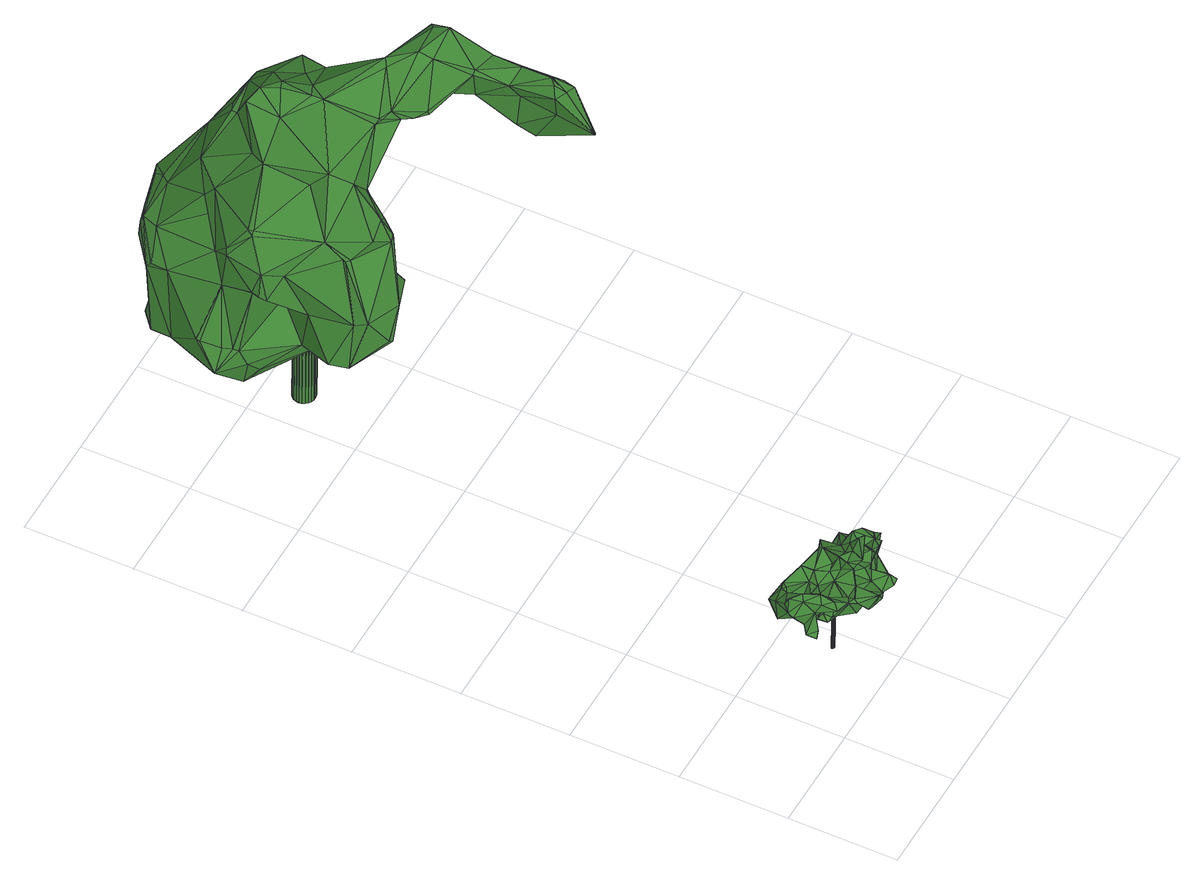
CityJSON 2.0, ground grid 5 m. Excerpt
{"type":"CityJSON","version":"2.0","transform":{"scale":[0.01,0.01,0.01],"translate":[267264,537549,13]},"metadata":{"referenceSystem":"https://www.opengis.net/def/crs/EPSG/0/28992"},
"CityObjects":{
"tree1":{"type":"SolitaryVegetationObject","attributes":{"gtid":474,"crown_width_m":4.62,"crown_median_z":17.43,"crown_r50_m":0.246,"crown_porosity":0.923,"trunk_H_m":4.05,"trunk_DBH_m":0.143,"trunk_radius_m":0.0717,"trunk_base_height_m":13.38,"original_gtid":"538"},"geometry":[{"type":"Solid","lod":"3","boundaries":[[[[0,1,2]],[[3,0,2]],[[4,3,2]],[[5,6,7]],[[8,9,10]],[[11,12,13]],[[11,13,14]],[[2,15,16]],[[17,18,19]],[[20,21,22]],[[23,24,25]],[[26,27,28]],[[29,27,26]],[[30,31,22]],[[32,33,34]],[[35,36,37]],[[38,0,3]],[[25,39,40]],[[40,39,41]],[[30,22,21]],[[42,7,6]],[[43,35,44]],[[45,33,46]],[[33,32,47]],[[48,49,50]],[[51,17,19]],[[41,52,53]],[[54,19,18]],[[55,56,17]],[[57,58,12]],[[39,59,60]],[[49,48,61]],[[61,48,62]],[[63,64,65]],[[66,28,56]],[[67,16,15]],[[16,4,2]],[[68,69,70]],[[53,71,40]],[[72,73,74]],[[75,25,24]],[[75,24,4]],[[55,76,77]],[[78,77,76]],[[79,77,80]],[[81,58,82]],[[83,84,9]],[[85,9,84]],[[86,87,88]],[[89,90,83]],[[31,91,22]],[[92,93,94]],[[95,96,97]],[[9,98,99]],[[48,50,100]],[[101,19,54]],[[82,102,57]],[[4,103,3]],[[104,105,95]],[[25,75,106]],[[0,38,104]],[[107,108,109]],[[57,44,82]],[[72,110,73]],[[77,78,111]],[[17,76,55]],[[112,107,113]],[[109,113,107]],[[114,85,115]],[[114,115,116]],[[95,1,0]],[[95,0,104]],[[117,118,119]],[[120,121,122]],[[95,105,96]],[[52,123,124]],[[125,124,123]],[[126,127,128]],[[99,66,117]],[[119,118,129]],[[22,91,20]],[[111,59,130]],[[1,15,2]],[[99,98,66]],[[86,48,100]],[[33,131,34]],[[33,132,131]],[[41,123,52]],[[133,134,51]],[[135,134,133]],[[133,136,137]],[[113,109,112]],[[138,139,140]],[[138,140,141]],[[25,106,39]],[[127,142,84]],[[84,142,85]],[[100,143,144]],[[110,46,145]],[[146,147,143]],[[18,56,54]],[[28,54,56]],[[148,52,135]],[[133,149,136]],[[112,150,151]],[[3,103,152]],[[3,152,38]],[[153,133,137]],[[129,146,112]],[[8,28,98]],[[16,154,155]],[[156,88,87]],[[135,153,148]],[[157,158,19]],[[41,53,40]],[[100,50,108]],[[159,160,141]],[[34,161,32]],[[109,126,128]],[[162,163,164]],[[142,127,165]],[[81,166,58]],[[9,114,167]],[[6,97,137]],[[92,80,130]],[[74,44,168]],[[169,160,170]],[[18,17,56]],[[171,172,170]],[[173,141,160]],[[155,174,175]],[[31,115,85]],[[176,177,178]],[[54,178,157]],[[177,157,178]],[[16,175,4]],[[179,175,144]],[[179,144,143]],[[180,181,138]],[[182,167,183]],[[184,58,166]],[[167,114,183]],[[155,175,16]],[[138,63,139]],[[9,85,114]],[[44,81,82]],[[86,100,144]],[[185,186,187]],[[139,187,186]],[[20,91,141]],[[149,51,158]],[[93,147,146]],[[188,180,189]],[[71,23,25]],[[148,153,96]],[[25,40,71]],[[68,190,69]],[[191,51,134]],[[135,191,134]],[[67,192,120]],[[99,117,119]],[[141,21,20]],[[54,157,101]],[[19,158,51]],[[139,63,187]],[[133,51,149]],[[56,193,118]],[[109,108,49]],[[19,101,157]],[[28,178,54]],[[27,178,28]],[[51,76,17]],[[191,76,51]],[[144,174,86]],[[36,42,6]],[[162,42,36]],[[119,194,99]],[[176,37,36]],[[137,195,6]],[[86,62,48]],[[88,62,86]],[[129,196,146]],[[28,8,26]],[[114,116,197]],[[88,156,62]],[[171,156,87]],[[172,171,87]],[[172,87,187]],[[109,198,112]],[[137,96,153]],[[128,119,109]],[[52,103,23]],[[52,23,53]],[[122,186,120]],[[120,186,185]],[[96,152,148]],[[148,152,52]],[[81,145,166]],[[103,52,152]],[[199,176,178]],[[34,200,201]],[[30,201,200]],[[97,202,95]],[[5,202,97]],[[41,39,123]],[[47,32,12]],[[140,13,161]],[[74,81,44]],[[55,77,193]],[[93,196,94]],[[55,193,56]],[[26,10,29]],[[93,146,196]],[[111,80,77]],[[175,179,75]],[[175,75,4]],[[116,203,30]],[[125,123,60]],[[135,133,153]],[[69,204,205]],[[109,49,126]],[[67,87,154]],[[115,31,203]],[[115,203,116]],[[30,203,31]],[[161,21,140]],[[143,100,150]],[[143,150,146]],[[140,21,141]],[[12,32,13]],[[206,114,207]],[[161,13,32]],[[83,194,84]],[[53,23,71]],[[75,179,106]],[[193,196,118]],[[94,196,193]],[[129,118,196]],[[171,208,156]],[[156,208,62]],[[199,72,37]],[[199,37,176]],[[120,185,87]],[[67,120,87]],[[12,11,209]],[[12,209,57]],[[34,131,200]],[[102,58,57]],[[58,102,82]],[[187,87,185]],[[206,110,182]],[[61,210,170]],[[1,190,15]],[[69,190,1]],[[36,35,162]],[[162,35,43]],[[49,108,50]],[[191,78,76]],[[211,170,65]],[[211,65,188]],[[92,130,93]],[[70,5,121]],[[70,121,120]],[[144,175,174]],[[89,99,194]],[[9,99,89]],[[143,147,179]],[[122,14,186]],[[122,212,14]],[[38,152,105]],[[104,38,105]],[[103,24,23]],[[180,138,173]],[[85,142,31]],[[29,10,167]],[[9,167,10]],[[14,164,163]],[[14,212,164]],[[213,13,139]],[[128,127,194]],[[14,13,214]],[[213,214,13]],[[5,97,6]],[[96,105,152]],[[202,205,204]],[[215,69,205]],[[145,73,110]],[[66,98,28]],[[122,7,212]],[[68,192,190]],[[70,192,68]],[[79,80,92]],[[214,186,14]],[[174,87,86]],[[216,149,158]],[[216,158,176]],[[15,190,192]],[[168,35,37]],[[97,96,137]],[[197,217,218]],[[131,218,217]],[[214,213,186]],[[186,213,139]],[[8,98,9]],[[119,129,198]],[[84,194,127]],[[180,173,169]],[[126,165,127]],[[159,91,165]],[[159,165,126]],[[163,11,14]],[[29,167,27]],[[141,91,159]],[[146,150,112]],[[61,159,49]],[[126,49,159]],[[149,176,136]],[[6,136,176]],[[36,6,176]],[[114,197,132]],[[30,200,116]],[[217,116,200]],[[45,207,132]],[[45,46,207]],[[150,108,151]],[[90,194,83]],[[90,89,194]],[[202,5,205]],[[112,108,107]],[[16,67,154]],[[172,65,170]],[[174,154,87]],[[83,9,89]],[[168,44,35]],[[141,173,138]],[[119,128,194]],[[139,13,140]],[[219,169,170]],[[159,61,160]],[[67,15,192]],[[168,37,72]],[[95,202,1]],[[181,65,64]],[[220,65,181]],[[4,24,103]],[[187,63,172]],[[31,165,91]],[[142,165,31]],[[125,60,78]],[[78,60,111]],[[135,125,191]],[[191,125,78]],[[56,221,66]],[[135,52,125]],[[125,52,124]],[[111,60,59]],[[39,60,123]],[[59,39,130]],[[106,179,130]],[[39,106,130]],[[72,74,168]],[[120,192,70]],[[62,208,210]],[[162,164,42]],[[11,163,209]],[[43,209,162]],[[43,44,209]],[[163,162,209]],[[57,209,44]],[[74,73,81]],[[150,100,108]],[[170,210,171]],[[208,171,210]],[[62,210,61]],[[46,110,206]],[[94,79,92]],[[64,138,181]],[[206,207,46]],[[176,158,177]],[[157,177,158]],[[202,69,1]],[[69,202,204]],[[70,69,215]],[[130,179,147]],[[130,147,93]],[[216,176,149]],[[169,189,180]],[[119,198,109]],[[219,189,169]],[[70,215,205]],[[70,205,5]],[[112,198,129]],[[46,166,145]],[[184,166,46]],[[173,160,169]],[[170,211,219]],[[219,211,189]],[[189,211,188]],[[56,118,221]],[[117,66,221]],[[117,221,118]],[[34,201,161]],[[27,182,178]],[[110,178,182]],[[167,182,27]],[[112,151,108]],[[217,197,116]],[[111,130,80]],[[21,201,30]],[[21,161,201]],[[77,79,193]],[[193,79,94]],[[174,155,154]],[[207,114,132]],[[33,45,132]],[[132,197,218]],[[131,132,218]],[[182,183,206]],[[206,183,114]],[[46,33,184]],[[33,47,184]],[[47,12,184]],[[12,58,184]],[[145,81,73]],[[136,6,195]],[[136,195,137]],[[63,138,64]],[[8,10,26]],[[188,220,181]],[[181,180,188]],[[170,160,61]],[[63,65,172]],[[188,65,220]],[[200,131,217]],[[72,199,222]],[[72,222,110]],[[110,222,178]],[[199,178,222]],[[121,7,122]],[[121,5,7]],[[42,164,7]],[[212,7,164]],[[223,224,225]],[[223,225,226]],[[226,225,227]],[[226,227,228]],[[225,224,229]],[[225,229,227]],[[227,229,230]],[[227,230,228]],[[229,224,231]],[[229,231,230]],[[230,231,232]],[[230,232,228]],[[231,224,233]],[[231,233,232]],[[232,233,234]],[[232,234,228]],[[233,224,235]],[[233,235,234]],[[234,235,236]],[[234,236,228]],[[235,224,237]],[[235,237,236]],[[236,237,238]],[[236,238,228]],[[237,224,239]],[[237,239,238]],[[238,239,240]],[[238,240,228]],[[239,224,241]],[[239,241,240]],[[240,241,242]],[[240,242,228]],[[241,224,243]],[[241,243,242]],[[242,243,244]],[[242,244,228]],[[243,224,245]],[[243,245,244]],[[244,245,246]],[[244,246,228]],[[245,224,247]],[[245,247,246]],[[246,247,248]],[[246,248,228]],[[247,224,249]],[[247,249,248]],[[248,249,250]],[[248,250,228]],[[249,224,251]],[[249,251,250]],[[250,251,252]],[[250,252,228]],[[251,224,253]],[[251,253,252]],[[252,253,254]],[[252,254,228]],[[253,224,255]],[[253,255,254]],[[254,255,256]],[[254,256,228]],[[255,224,257]],[[255,257,256]],[[256,257,258]],[[256,258,228]],[[257,224,259]],[[257,259,258]],[[258,259,260]],[[258,260,228]],[[259,224,261]],[[259,261,260]],[[260,261,262]],[[260,262,228]],[[261,224,263]],[[261,263,262]],[[262,263,264]],[[262,264,228]],[[263,224,265]],[[263,265,264]],[[264,265,266]],[[264,266,228]],[[265,224,267]],[[265,267,266]],[[266,267,268]],[[266,268,228]],[[267,224,269]],[[267,269,268]],[[268,269,270]],[[268,270,228]],[[269,224,271]],[[269,271,270]],[[270,271,272]],[[270,272,228]],[[271,224,223]],[[271,223,272]],[[272,223,226]],[[272,226,228]]]]}]},
"tree2":{"type":"SolitaryVegetationObject","attributes":{"gtid":112,"crown_width_m":14,"crown_median_z":25.02,"crown_r50_m":0.507,"crown_porosity":0.866,"trunk_H_m":11.6,"trunk_DBH_m":1.01,"trunk_radius_m":0.507,"trunk_base_height_m":13.42,"original_gtid":"120"},"geometry":[{"type":"Solid","lod":"3","boundaries":[[[[273,274,275]],[[276,277,278]],[[279,280,281]],[[282,283,284]],[[285,286,287]],[[285,288,289]],[[290,291,292]],[[279,293,294]],[[295,296,297]],[[285,289,286]],[[286,289,298]],[[299,300,301]],[[302,303,304]],[[302,304,305]],[[306,307,308]],[[309,285,280]],[[310,311,312]],[[313,314,315]],[[296,316,317]],[[318,274,319]],[[273,319,274]],[[286,312,311]],[[287,286,311]],[[320,321,322]],[[297,323,324]],[[325,326,327]],[[328,329,330]],[[331,332,333]],[[334,335,336]],[[337,338,279]],[[337,279,287]],[[339,340,341]],[[342,341,340]],[[292,343,290]],[[344,345,346]],[[347,348,349]],[[312,350,310]],[[351,297,324]],[[352,276,353]],[[283,346,284]],[[344,346,283]],[[279,338,293]],[[354,282,319]],[[355,356,357]],[[358,359,360]],[[361,362,363]],[[310,348,364]],[[365,323,297]],[[298,366,367]],[[368,369,370]],[[370,369,313]],[[371,372,373]],[[284,333,332]],[[346,333,284]],[[374,375,376]],[[377,376,375]],[[276,361,277]],[[378,379,282]],[[380,381,382]],[[380,382,383]],[[384,385,386]],[[387,388,389]],[[387,389,390]],[[352,362,276]],[[352,363,362]],[[391,392,294]],[[284,332,378]],[[324,370,351]],[[330,329,393]],[[319,273,394]],[[318,395,396]],[[299,397,398]],[[397,299,301]],[[337,399,338]],[[338,399,400]],[[283,282,354]],[[293,338,401]],[[289,288,366]],[[289,366,298]],[[303,402,403]],[[360,404,405]],[[310,364,406]],[[325,407,352]],[[408,409,410]],[[411,317,316]],[[359,412,413]],[[345,296,414]],[[415,273,275]],[[363,416,278]],[[305,278,416]],[[417,290,343]],[[417,343,383]],[[417,418,419]],[[277,361,363]],[[277,363,278]],[[287,281,285]],[[420,421,422]],[[377,423,376]],[[334,355,335]],[[402,303,302]],[[424,336,388]],[[424,425,426]],[[388,425,424]],[[355,334,341]],[[417,419,290]],[[287,279,281]],[[311,427,287]],[[284,378,282]],[[280,285,281]],[[428,291,374]],[[356,355,429]],[[430,402,302]],[[431,432,433]],[[394,273,415]],[[434,435,408]],[[432,382,436]],[[396,437,438]],[[331,437,396]],[[404,439,440]],[[431,439,404]],[[309,441,442]],[[352,407,363]],[[365,296,443]],[[298,367,286]],[[444,373,372]],[[381,445,382]],[[364,390,406]],[[446,367,447]],[[448,447,367]],[[425,449,426]],[[426,449,450]],[[388,336,335]],[[451,320,452]],[[453,365,454]],[[335,389,388]],[[450,424,426]],[[455,456,410]],[[288,456,455]],[[444,457,458]],[[459,415,460]],[[286,446,312]],[[286,367,446]],[[331,395,378]],[[296,317,443]],[[461,462,463]],[[349,348,350]],[[446,349,350]],[[364,348,347]],[[350,312,446]],[[350,348,310]],[[464,357,465]],[[389,357,464]],[[408,442,434]],[[297,296,365]],[[451,418,320]],[[302,416,325]],[[305,416,302]],[[433,466,385]],[[467,433,385]],[[468,368,328]],[[469,437,470]],[[453,329,328]],[[410,309,442]],[[410,442,408]],[[351,370,470]],[[471,354,472]],[[428,473,474]],[[314,475,469]],[[445,436,382]],[[392,279,294]],[[392,476,279]],[[477,478,479]],[[307,409,435]],[[434,480,306]],[[450,449,374]],[[326,353,481]],[[434,442,480]],[[482,368,370]],[[420,483,387]],[[449,387,483]],[[461,305,304]],[[461,304,303]],[[484,340,330]],[[405,479,478]],[[485,398,419]],[[290,419,398]],[[387,425,388]],[[387,449,425]],[[322,452,320]],[[353,276,278]],[[432,436,433]],[[370,486,470]],[[431,321,432]],[[328,340,339]],[[351,295,297]],[[393,484,330]],[[370,324,482]],[[285,309,456]],[[285,456,288]],[[379,395,318]],[[314,313,487]],[[413,314,487]],[[288,488,366]],[[323,365,453]],[[404,440,479]],[[404,479,405]],[[323,453,324]],[[489,391,294]],[[295,437,331]],[[443,317,411]],[[490,353,278]],[[461,371,490]],[[491,299,485]],[[339,299,491]],[[293,489,294]],[[393,489,293]],[[436,492,433]],[[493,433,492]],[[325,327,430]],[[389,335,355]],[[290,398,397]],[[313,486,370]],[[455,410,409]],[[435,409,408]],[[418,321,320]],[[489,393,329]],[[401,393,293]],[[327,386,430]],[[349,446,447]],[[349,447,494]],[[328,482,453]],[[482,324,453]],[[401,484,393]],[[306,384,307]],[[328,368,482]],[[390,495,387]],[[391,412,358]],[[307,384,386]],[[374,376,428]],[[353,326,325]],[[353,325,352]],[[467,385,384]],[[330,340,328]],[[496,497,299]],[[496,299,339]],[[376,423,462]],[[386,385,430]],[[419,418,451]],[[419,451,485]],[[485,451,491]],[[463,423,422]],[[462,423,463]],[[387,495,421]],[[421,420,387]],[[377,422,423]],[[357,356,427]],[[357,427,465]],[[462,461,303]],[[459,460,411]],[[465,390,389]],[[389,464,465]],[[376,462,303]],[[422,421,495]],[[345,344,459]],[[345,459,316]],[[358,360,480]],[[443,454,365]],[[422,498,463]],[[381,380,473]],[[314,469,315]],[[345,316,296]],[[307,327,326]],[[327,307,386]],[[428,292,291]],[[331,378,332]],[[314,412,453]],[[314,453,454]],[[329,453,391]],[[329,391,489]],[[319,394,472]],[[319,472,354]],[[415,472,394]],[[471,472,415]],[[326,499,307]],[[275,460,415]],[[380,474,473]],[[341,334,497]],[[379,378,395]],[[487,322,500]],[[487,500,404]],[[445,403,402]],[[384,306,501]],[[440,467,384]],[[409,499,455]],[[430,385,466]],[[405,478,360]],[[496,341,497]],[[336,299,497]],[[342,340,401]],[[484,401,340]],[[356,399,287]],[[337,287,399]],[[480,392,358]],[[480,476,392]],[[457,372,498]],[[449,377,375]],[[449,375,374]],[[345,414,346]],[[471,344,502]],[[471,502,354]],[[422,483,420]],[[372,457,444]],[[305,461,490]],[[305,490,278]],[[503,448,481]],[[448,504,481]],[[501,306,477]],[[406,465,310]],[[495,390,498]],[[498,372,371]],[[364,498,390]],[[432,321,417]],[[418,417,321]],[[430,492,402]],[[307,499,409]],[[481,455,499]],[[481,499,326]],[[438,469,475]],[[438,475,396]],[[291,300,374]],[[402,492,445]],[[396,395,331]],[[274,318,505]],[[445,492,436]],[[396,505,318]],[[480,360,478]],[[416,407,325]],[[413,360,359]],[[341,342,429]],[[341,429,355]],[[458,457,498]],[[374,300,450]],[[331,333,414]],[[331,414,295]],[[310,427,311]],[[440,439,467]],[[431,467,439]],[[494,364,347]],[[283,502,344]],[[354,502,283]],[[295,414,296]],[[302,325,430]],[[494,347,349]],[[310,465,427]],[[390,465,406]],[[346,414,333]],[[309,410,456]],[[463,371,461]],[[498,371,463]],[[491,452,468]],[[366,488,367]],[[361,276,362]],[[494,506,458]],[[494,458,364]],[[444,458,506]],[[495,498,422]],[[494,448,503]],[[480,478,477]],[[477,479,501]],[[458,498,364]],[[398,485,299]],[[336,424,299]],[[413,487,360]],[[487,404,360]],[[389,355,357]],[[356,287,427]],[[400,399,356]],[[280,279,441]],[[470,486,469]],[[411,460,443]],[[396,443,460]],[[396,460,275]],[[339,491,468]],[[493,466,433]],[[315,486,313]],[[488,448,367]],[[315,469,486]],[[494,447,448]],[[501,479,384]],[[481,504,455]],[[288,455,504]],[[480,477,306]],[[448,488,504]],[[384,479,440]],[[504,488,288]],[[434,308,435]],[[306,308,434]],[[291,397,301]],[[290,397,291]],[[336,497,334]],[[431,433,467]],[[468,452,313]],[[307,435,308]],[[428,474,292]],[[471,415,459]],[[471,459,344]],[[376,473,428]],[[303,473,376]],[[493,492,466]],[[381,473,403]],[[381,403,445]],[[403,473,303]],[[380,383,474]],[[383,343,474]],[[292,474,343]],[[363,407,416]],[[411,316,459]],[[452,491,451]],[[496,339,341]],[[438,437,469]],[[314,454,475]],[[396,475,443]],[[443,475,454]],[[295,351,437]],[[470,437,351]],[[503,481,373]],[[503,373,494]],[[313,452,487]],[[322,487,452]],[[453,412,391]],[[450,300,424]],[[424,300,299]],[[291,301,300]],[[490,373,353]],[[481,353,373]],[[430,466,492]],[[468,328,339]],[[368,468,369]],[[468,313,369]],[[280,441,309]],[[391,358,392]],[[319,282,379]],[[319,379,318]],[[417,382,432]],[[383,382,417]],[[359,358,412]],[[401,338,400]],[[429,342,400]],[[400,342,401]],[[404,500,431]],[[322,321,500]],[[431,500,321]],[[377,449,483]],[[377,483,422]],[[429,400,356]],[[413,412,314]],[[476,441,279]],[[480,441,476]],[[442,441,480]],[[371,373,490]],[[444,506,373]],[[494,373,506]],[[275,505,396]],[[275,274,505]],[[507,508,509]],[[507,509,510]],[[510,509,511]],[[510,511,512]],[[509,508,513]],[[509,513,511]],[[511,513,514]],[[511,514,512]],[[513,508,515]],[[513,515,514]],[[514,515,516]],[[514,516,512]],[[515,508,517]],[[515,517,516]],[[516,517,518]],[[516,518,512]],[[517,508,519]],[[517,519,518]],[[518,519,520]],[[518,520,512]],[[519,508,521]],[[519,521,520]],[[520,521,522]],[[520,522,512]],[[521,508,523]],[[521,523,522]],[[522,523,524]],[[522,524,512]],[[523,508,525]],[[523,525,524]],[[524,525,526]],[[524,526,512]],[[525,508,527]],[[525,527,526]],[[526,527,528]],[[526,528,512]],[[527,508,529]],[[527,529,528]],[[528,529,530]],[[528,530,512]],[[529,508,531]],[[529,531,530]],[[530,531,532]],[[530,532,512]],[[531,508,533]],[[531,533,532]],[[532,533,534]],[[532,534,512]],[[533,508,535]],[[533,535,534]],[[534,535,536]],[[534,536,512]],[[535,508,537]],[[535,537,536]],[[536,537,538]],[[536,538,512]],[[537,508,539]],[[537,539,538]],[[538,539,540]],[[538,540,512]],[[539,508,541]],[[539,541,540]],[[540,541,542]],[[540,542,512]],[[541,508,543]],[[541,543,542]],[[542,543,544]],[[542,544,512]],[[543,508,545]],[[543,545,544]],[[544,545,546]],[[544,546,512]],[[545,508,547]],[[545,547,546]],[[546,547,548]],[[546,548,512]],[[547,508,549]],[[547,549,548]],[[548,549,550]],[[548,550,512]],[[549,508,551]],[[549,551,550]],[[550,551,552]],[[550,552,512]],[[551,508,553]],[[551,553,552]],[[552,553,554]],[[552,554,512]],[[553,508,555]],[[553,555,554]],[[554,555,556]],[[554,556,512]],[[555,508,507]],[[555,507,556]],[[556,507,510]],[[556,510,512]]]]}]}
},
"vertices":[
[153,354,525],[237,386,493],[187,413,476],[145,333,486],[166,392,398],[333,297,483],[376,244,497],[401,277,515],[551,80,374],[594,162,370],[565,69,379],[471,241,580],[533,253,571],[528,291,543],[445,331,590],[258,424,474],[220,461,434],[365,79,419],[385,72,419],[409,52,473],[593,375,428],[635,353,485],[630,351,436],[173,276,417],[193,353,412],[199,263,384],[564,67,378],[570,89,429],[501,90,383],[582,62,404],[676,291,444],[643,313,389],[613,280,552],[635,192,529],[655,259,541],[433,168,581],[424,180,556],[426,180,556],[149,333,564],[219,266,374],[156,210,380],[177,214,406],[422,236,527],[444,148,608],[446,149,606],[639,161,530],[599,153,537],[576,223,513],[462,399,299],[500,346,273],[459,394,284],[323,107,484],[194,235,485],[141,250,399],[434,54,433],[402,165,391],[422,125,380],[518,201,645],[527,196,604],[263,289,375],[263,286,444],[485,365,360],[477,400,375],[404,325,486],[394,285,483],[379,335,428],[513,111,368],[302,440,463],[302,424,443],[255,399,446],[347,342,474],[142,250,397],[470,221,546],[555,163,554],[479,210,596],[230,345,374],[347,145,459],[350,214,427],[308,194,450],[364,229,409],[357,246,406],[526,195,603],[523,180,659],[595,159,274],[571,203,362],[627,230,395],[393,394,368],[371,427,452],[443,418,404],[560,152,280],[594,159,273],[601,353,375],[326,268,340],[322,244,301],[346,236,312],[214,307,545],[237,233,554],[284,259,501],[515,111,367],[528,161,296],[433,394,287],[429,47,476],[524,182,659],[144,310,467],[149,335,563],[213,306,546],[217,267,374],[489,298,175],[498,344,274],[485,280,227],[532,154,501],[339,266,431],[432,283,218],[488,298,173],[633,179,443],[657,236,421],[695,211,442],[499,175,305],[428,166,295],[489,217,301],[374,392,519],[379,338,513],[381,337,513],[205,246,441],[195,237,484],[283,205,473],[551,295,289],[564,279,305],[518,260,281],[389,235,282],[280,270,354],[692,225,496],[646,192,509],[294,136,499],[293,137,497],[227,152,506],[336,159,480],[274,217,512],[469,306,486],[478,340,531],[552,303,474],[553,330,441],[589,303,360],[351,373,295],[349,389,311],[551,145,546],[368,312,272],[303,320,315],[205,212,532],[329,124,496],[391,328,283],[477,265,285],[185,287,535],[258,181,519],[302,426,441],[281,406,401],[470,424,422],[429,49,477],[410,54,473],[511,313,362],[510,312,364],[596,302,518],[413,204,594],[412,239,614],[411,238,612],[588,305,359],[556,162,555],[574,99,424],[435,168,581],[487,302,361],[449,351,365],[443,416,405],[379,337,428],[523,285,418],[309,400,397],[258,389,371],[408,160,480],[428,143,442],[487,131,449],[270,331,328],[449,231,422],[418,229,437],[530,158,466],[556,143,419],[557,164,554],[376,392,518],[457,355,564],[384,359,493],[380,257,376],[425,250,327],[259,422,473],[305,180,465],[302,438,462],[400,187,365],[553,187,305],[343,186,460],[387,234,283],[714,204,479],[479,260,275],[470,225,468],[688,243,476],[656,248,481],[243,302,488],[669,284,431],[227,306,468],[263,288,445],[605,179,502],[638,160,528],[470,422,422],[478,211,598],[476,398,376],[387,337,359],[432,280,531],[503,371,558],[503,372,560],[319,353,418],[349,133,471],[715,205,478],[715,205,480],[448,342,330],[359,248,407],[487,176,356],[523,179,468],[432,275,38],[425,275,38],[432,277,38],[425,263,443],[424,265,443],[418,263,443],[431,279,38],[424,267,443],[430,280,38],[423,268,443],[428,281,38],[421,269,443],[427,282,38],[419,270,443],[425,282,38],[417,270,443],[423,282,38],[416,270,443],[421,281,38],[414,269,443],[420,280,38],[412,268,443],[419,278,38],[411,266,443],[418,277,38],[411,265,443],[418,275,38],[410,263,443],[418,273,38],[411,261,443],[419,271,38],[412,259,443],[420,270,38],[413,258,443],[422,269,38],[414,257,443],[423,268,38],[416,256,443],[425,268,38],[418,256,443],[427,268,38],[420,256,443],[429,269,38],[421,257,443],[430,270,38],[423,258,443],[431,272,38],[424,260,443],[432,273,38],[425,261,443],
[1473,2193,1176],[1420,2233,1265],[1451,2269,1310],[629,2968,312],[633,2948,250],[593,2963,340],[916,3165,1578],[947,3281,1299],[908,3308,1297],[1406,1870,1372],[1420,1972,1592],[1367,1981,1610],[873,3340,1256],[639,3481,1129],[787,3320,1323],[801,3470,987],[746,3480,1038],[232,2303,1149],[224,2365,1119],[185,2366,900],[850,3055,1696],[1041,3024,1628],[1236,2332,1694],[1361,2315,1674],[1258,2461,1866],[677,3490,1010],[308,2542,1451],[193,2668,1293],[302,2455,1395],[578,2754,683],[395,2637,680],[384,2964,606],[477,2978,535],[1021,2950,946],[884,3138,791],[1028,3069,894],[1009,3237,1261],[381,3411,1106],[545,3403,1198],[569,3450,1159],[890,2494,1650],[1026,2576,1689],[939,2462,1626],[1384,2269,1624],[1370,2321,1642],[1379,2216,1288],[1430,2154,1200],[564,2402,1421],[562,2397,1154],[630,2484,1393],[1235,2524,1855],[1082,2512,1866],[623,3014,569],[652,3183,672],[704,2888,768],[751,2774,1765],[809,2855,1753],[739,2823,1776],[1304,2213,1592],[1343,2026,1652],[1351,2040,1682],[208,2839,1474],[168,2918,1363],[190,2811,1466],[753,3191,1536],[846,3165,1597],[479,2611,1660],[606,2900,1731],[447,2894,1613],[600,3053,1761],[321,2252,989],[1430,2027,1598],[1378,2189,1655],[1357,2042,1682],[386,3433,984],[386,3427,1059],[431,3449,982],[452,3444,1063],[1106,2457,1823],[634,2976,379],[563,3042,466],[1412,1873,1373],[391,3088,1423],[505,3211,1437],[404,3141,1348],[1009,2886,1545],[997,2859,1546],[931,2836,1352],[636,2944,248],[629,2961,314],[596,2958,343],[248,3327,979],[1283,2556,1813],[705,3482,984],[570,3488,982],[815,2554,1695],[824,2538,1696],[853,2519,1721],[372,3009,599],[278,3242,644],[388,3258,676],[237,2579,1064],[361,2758,958],[324,2654,763],[111,2831,844],[1327,2012,1589],[1377,2031,1440],[369,2280,940],[409,2303,933],[446,2302,956],[347,2250,962],[882,2885,991],[657,2855,855],[695,2886,801],[178,2945,1119],[150,2908,1342],[281,3028,1182],[217,3215,1032],[1007,2898,1650],[1038,3014,1607],[750,2964,1783],[1479,2190,1178],[1354,2188,1496],[1277,2353,1498],[294,2437,1398],[304,2420,1406],[706,3173,1543],[702,3145,1549],[672,3026,1787],[663,2537,660],[526,2470,728],[763,2785,1321],[898,2834,1322],[236,3298,1015],[595,2961,425],[1129,3167,924],[1126,3165,869],[1109,3190,928],[1374,2317,1621],[982,2829,1618],[967,2827,1553],[1372,2188,1655],[1507,2247,1324],[563,2963,471],[407,2250,1123],[503,2329,1416],[461,2313,1421],[87,2898,851],[64,2988,871],[36,2903,744],[140,2807,748],[127,2741,1328],[131,2783,1200],[121,2747,1197],[501,3361,1216],[167,2452,899],[507,2977,1578],[668,2822,737],[685,2595,1077],[626,2339,1018],[698,2570,1015],[1065,3017,955],[1129,3160,869],[637,2451,935],[1224,2334,1674],[1150,2427,1594],[632,2913,1156],[847,2908,1125],[981,3179,1298],[1053,3068,1244],[1312,2395,1584],[305,3357,627],[547,2452,730],[525,3480,988],[471,3412,945],[532,3387,949],[151,2790,1173],[134,2716,1179],[490,2377,1491],[605,2502,1499],[1014,2630,1837],[1188,2529,1663],[879,3170,858],[861,3281,1053],[218,3289,642],[215,3290,646],[1451,2190,1439],[1469,2269,1340],[236,2843,554],[197,2778,675],[187,2849,579],[421,3133,1219],[341,3329,1121],[542,2770,822],[623,2855,996],[803,2567,1670],[999,2419,1613],[992,2423,1636],[1439,2143,1414],[1436,2153,1203],[279,2441,904],[190,2366,897],[1152,2432,1592],[953,3021,1547],[902,2947,1081],[928,2958,1260],[853,2907,1126],[1038,3010,1275],[641,3223,662],[980,2608,1820],[100,2855,856],[707,2950,1788],[372,2351,1486],[937,2458,1631],[752,2663,1565],[644,3452,952],[906,2938,1689],[443,2987,543],[509,2510,1621],[640,2524,723],[578,2500,802],[338,3349,725],[65,3003,875],[459,2688,1576],[210,2815,1478],[175,3175,692],[883,3143,793],[621,2584,1312],[897,2896,1013],[1384,2030,1442],[489,3205,846],[662,3242,946],[1393,2238,1291],[306,3361,631],[726,2826,42],[675,2825,42],[724,2839,43],[713,2805,1202],[711,2818,1202],[663,2804,1202],[718,2851,43],[706,2830,1203],[710,2861,43],[698,2840,1203],[700,2869,43],[687,2848,1203],[687,2874,43],[675,2853,1203],[674,2876,43],[662,2854,1203],[661,2874,43],[649,2852,1202],[649,2868,42],[636,2847,1202],[639,2860,42],[626,2839,1202],[631,2850,42],[618,2828,1202],[626,2837,42],[613,2816,1201],[624,2824,41],[612,2803,1201],[626,2811,41],[614,2790,1201],[632,2799,41],[619,2778,1201],[640,2789,41],[627,2767,1201],[651,2781,41],[638,2759,1201],[663,2776,41],[650,2755,1201],[676,2774,41],[664,2753,1201],[689,2776,41],[677,2755,1201],[701,2782,41],[689,2760,1201],[711,2790,42],[699,2769,1201],[719,2801,42],[707,2779,1202],[724,2813,42],[712,2791,1202]
]}
